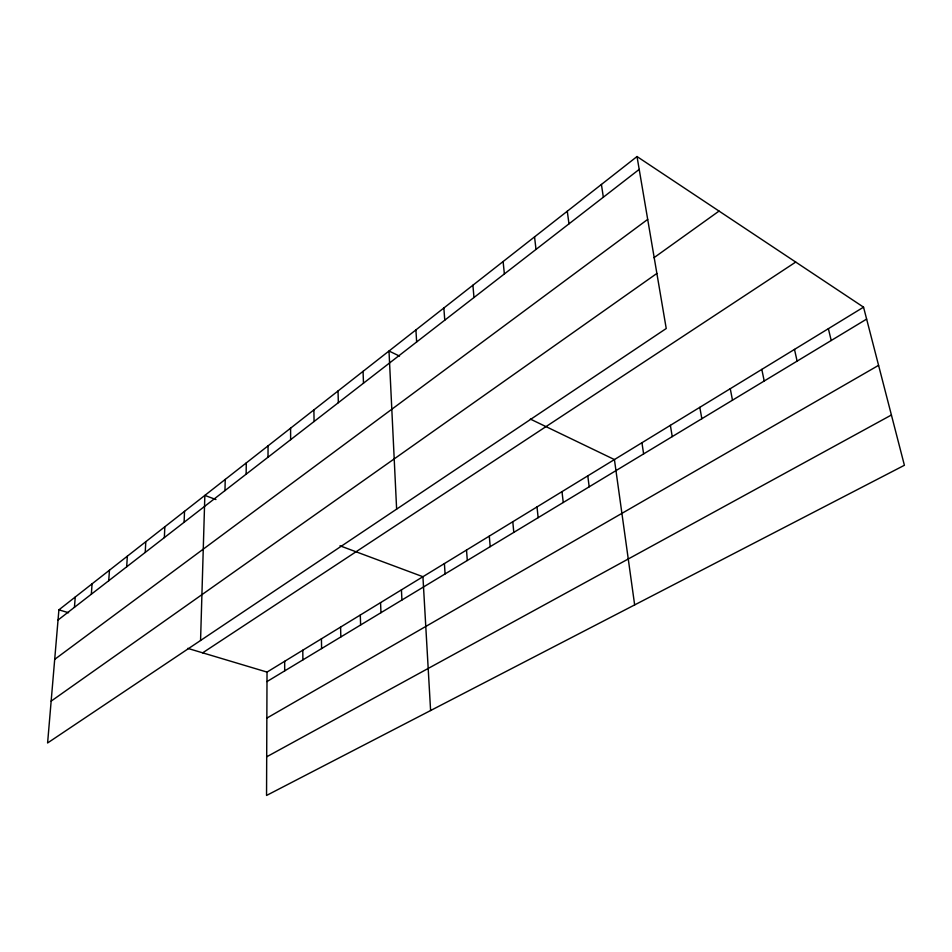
<?xml version="1.0" encoding="UTF-8"?>
<svg xmlns="http://www.w3.org/2000/svg" width="952" height="952" viewBox="0 0 952 952"><rect width="100%" height="100%" fill="white"/><g stroke="black" fill="none" stroke-linecap="round" stroke-linejoin="round"><path stroke-width="1.43" d="M863.547 307.163L267.024 672.088L266.548 795.456L904.4 465.278L863.547 307.163L637.019 156.544L58.905 609.839L47.6 742.965L666.233 328.511L637.019 156.544M268.012 457.222L268.059 445.845M246.14 474.179L246.282 462.91M224.981 490.589L225.219 479.427M200.563 640.482L204.847 495.409L215.949 499.55M184.105 522.279L184.521 511.343M164.351 537.606L164.839 526.777M145.228 552.434L145.787 541.712M126.699 566.797L127.33 556.182M108.742 580.72L109.444 570.212M91.332 594.226L92.082 583.826M74.434 607.328L75.244 597.023M58.036 620.038L639.208 169.396M54.704 659.355L647.693 219.4M653.976 257.706L719.046 211.082M51.146 701.124L656.88 273.438M202.657 652.834L795.717 262.074M266.988 681.584L866.629 319.098M266.846 718.106L878.577 365.354M266.691 756.804L891.405 415.012M58.905 609.839L68.592 612.743M187.746 648.371L267.024 672.088M339.995 545.793L422.926 576.722L430.601 710.537M399.519 356.084L388.999 351.014L396.627 509.118M530.347 419.082L614.421 459.566L634.651 604.913M828.371 328.678L831.215 340.495M794.492 349.408L797.11 361.117M761.802 369.4L764.218 381.002M730.267 388.702L732.481 400.185M699.803 407.337L701.838 418.713M670.375 425.33L672.231 436.611M641.934 442.74L643.623 453.902M601.414 184.462L603.342 197.207M567.285 211.225L568.975 223.851M587.789 475.857L589.181 486.817M534.548 236.893L536.012 249.412M561.989 491.637L563.251 502.489M537.011 506.928L538.142 517.674M503.108 261.538L504.37 273.938M512.795 521.744L513.794 532.382M472.906 285.219L473.977 297.512M489.304 536.107L490.197 546.65M466.516 550.042L467.301 560.49M443.858 307.996L444.762 320.169M444.405 563.572L445.084 573.925M415.917 329.916L416.643 341.97M401.435 589.859L401.922 600.01M380.562 602.628L380.967 612.683M363.057 371.363L363.485 383.192M360.296 615.028L360.618 624.988M338.031 390.974L338.341 402.696M340.59 627.082L340.828 636.947M321.431 638.804L321.597 648.574M313.886 409.907L314.077 421.51M302.795 650.204L302.891 659.879M290.586 428.186L290.646 439.669M284.672 661.295L284.696 670.874"/></g></svg>
